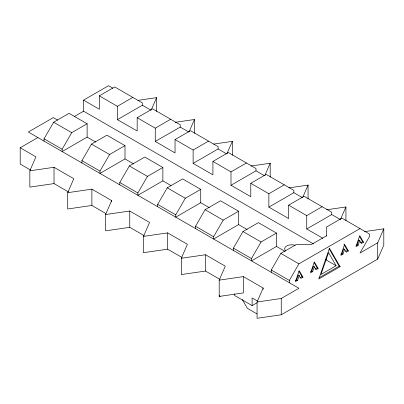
<?xml version="1.0" encoding="UTF-8"?>
<svg xmlns="http://www.w3.org/2000/svg" width="404" height="404" viewBox="0 0 404 404"><rect width="100%" height="100%" fill="white"/><g stroke="black" fill="none" stroke-linecap="round" stroke-linejoin="round"><path stroke-width="0.61" d="M295.425 280.462L296.597 279.785L298.263 274.973L299.207 275.518L300.879 278.406L302.99 277.184L299.207 270.635L295.425 281.553L297.541 280.331L299.207 275.518M310.671 271.66L311.726 271.049L313.393 266.236L314.342 266.781L316.009 269.67L318.125 268.448L314.342 261.898L310.56 272.816L312.671 271.594L314.342 266.781M340.936 254.187L341.991 253.576L343.663 248.758L344.607 249.308L346.273 252.197L348.389 250.975L344.607 244.42L340.825 255.343L342.94 254.121L344.607 249.308M356.065 245.45L357.126 244.839L358.792 240.021L359.737 240.572L361.408 243.461L363.524 242.238L359.737 235.684L355.954 246.607L358.07 245.385L359.737 240.572M68.458 191.93L54.02 183.593L29.846 187.108L29.846 170.816L35.936 156.858L20.2 147.773L20.2 164.064L30.512 170.018M105.792 213.484L91.89 205.454L67.715 208.974L67.715 192.678L73.806 178.719L54.02 167.296L29.846 170.816M144.198 235.658L129.76 227.321L105.585 230.836L105.585 214.544L111.676 200.586L91.89 189.163L67.715 192.678M151.222 109.928L156.585 97.647L137.986 100.349M182.068 257.52L167.63 249.182L143.455 252.702L143.455 236.406L149.546 222.447L129.76 211.024L105.585 214.544M189.092 131.79L194.45 119.508L175.235 122.306M219.938 279.386L205.5 271.049L181.325 274.563L181.325 258.272L187.416 244.314L167.63 232.891L143.455 236.406M226.962 153.656L232.32 141.375L213.726 144.077M264.832 175.518L270.19 163.236L250.975 166.029M220.205 296.284L219.574 296.647L219.195 296.43L219.195 280.134L225.286 266.175L205.5 254.752L181.325 258.272M219.68 295.314L219.195 296.43L243.37 292.91L243.37 276.619L219.195 280.134M364.585 231.623L383.8 228.826L383.8 245.122L377.71 259.07L281.24 314.777L257.065 318.291L257.065 302L263.156 288.042L243.37 276.619M302.702 197.384L308.06 185.098L288.845 187.895M340.572 219.246L345.93 206.964L326.715 209.757M377.71 259.07L377.71 242.784L383.8 228.826M44.051 141.122L44.051 138.804L53.626 122.225L69.039 113.327L87.123 123.765L87.123 137.133L62.135 151.561L62.135 149.248L71.71 132.669L87.123 123.765M81.921 162.984L81.921 160.671L91.496 144.092L106.908 135.189L124.993 145.632L124.993 158.893L133.547 163.878M124.993 158.893L100.005 173.427L100.005 171.109L109.575 154.53L124.993 145.632M119.791 184.85L119.791 182.532L129.361 165.953L144.778 157.055L162.863 167.493L162.863 180.861L137.875 195.289L137.875 192.976L147.445 176.397L162.863 167.493M157.661 206.712L157.661 204.399L167.231 187.82L182.648 178.916L200.732 189.36L200.732 202.727L175.745 217.155L175.745 214.837L185.315 198.258L200.732 189.36M195.531 228.578L195.531 226.26L205.101 209.681L220.518 200.783L238.602 211.221L238.602 224.589L213.615 239.017L213.615 236.704L223.185 220.124L238.602 211.221M233.401 250.44L233.401 248.127L242.971 231.548L258.388 222.644L276.472 233.088L276.472 246.455L251.485 260.878L251.485 258.565L261.055 241.986L276.472 233.088M271.271 272.301L271.271 269.988L280.841 253.409L296.258 244.511L311.388 244.511L326.523 235.774M289.355 282.744L289.355 280.426L298.925 263.852L360.025 228.578M313.418 243.89L83.567 111.186L83.567 100.136L108.555 85.709L112.898 88.213M99.308 95.854L114.721 86.951L142.38 102.919L142.38 105.237L117.387 119.66L117.387 106.292L99.308 95.854L99.308 109.221L83.567 100.136M20.2 147.773L37.885 137.562M74.381 116.493L83.567 111.186M117.387 106.292L132.805 97.394M117.387 119.66L137.173 130.977L137.173 117.715L152.591 108.817L180.245 124.785L180.245 127.098L188.804 132.037M137.173 117.715L155.257 128.159L170.675 119.256M175.043 139.582L190.461 130.679L218.115 146.647L218.115 148.96L193.127 163.388L193.127 150.02L175.043 139.582L175.043 152.949L155.257 141.415L155.257 128.159M193.127 150.02L208.545 141.122M212.913 161.443L228.331 152.545L255.984 168.508L255.984 170.826L230.997 185.254L230.997 171.887L212.913 161.443L212.913 174.811L193.127 163.388M230.997 171.887L246.415 162.984M250.783 183.31L266.201 174.407L293.854 190.375L293.854 192.688L268.867 207.116L268.867 193.748L250.783 183.31L250.783 196.677L230.997 185.254M268.867 193.748L284.285 184.85M288.653 205.171L304.071 196.273L331.724 212.236L331.724 214.554L306.737 228.982L306.737 215.615L288.653 205.171L288.653 218.539L268.867 207.116M306.737 215.615L322.155 206.712M299.93 277.861L302.046 276.639L302.99 277.184M315.064 269.125L317.18 267.902L318.125 268.448M345.859 251.344L347.445 250.429L348.389 250.975M360.464 242.915L362.575 241.693L363.524 242.238M234.704 293.789L234.704 295.556L252.106 305.601L256.954 302.803M336.093 265.716L320.963 274.457L328.528 252.611L336.093 265.716L326.523 260.191L325.892 259.1M257.065 302L281.24 298.48L298.925 288.269L28.315 132.032L53.303 117.609L57.646 120.114M377.71 242.784L360.025 252.995L369.594 236.416L369.594 234.103L341.941 218.135L326.523 227.038L326.523 236.148M318.993 277.775L339.153 266.135L340.102 266.68L318.847 278.952L329.472 248.273L340.102 266.68M155.257 141.415L180.245 127.098M87.123 137.133L95.682 142.026M142.38 105.237L150.934 110.176M218.115 148.96L226.674 153.904M255.984 170.826L264.544 175.765M293.854 192.688L302.409 197.632M331.724 214.554L340.279 219.493M357.126 244.839L358.07 245.385M306.737 228.982L322.781 238.244M341.991 253.576L342.94 254.121M162.863 180.861L170.887 185.492M200.732 202.727L209.287 207.666M238.602 224.589L247.157 229.528M276.472 246.455L285.027 251.394M311.726 271.049L312.671 271.594M53.626 122.225L71.71 132.669M91.496 144.092L109.575 154.53M129.361 165.953L147.445 176.397M167.231 187.82L185.315 198.258M205.101 209.681L223.185 220.124M242.971 231.548L261.055 241.986M280.841 253.409L298.925 263.852M296.597 279.785L297.541 280.331M296.369 279.916L297.319 280.462M44.051 138.804L62.135 149.248M81.921 160.671L100.005 171.109M119.791 182.532L137.875 192.976M157.661 204.399L175.745 214.837M195.531 226.26L213.615 236.704M233.401 248.127L251.485 258.565M271.271 269.988L289.355 280.426M257.893 301.298L252.106 297.955L252.106 305.601M256.974 313.873L247.379 308.333L242.334 299.596M359.424 236.234L362.575 241.693M343.976 244.42L347.445 250.429M329.154 248.814L339.153 266.135M314.024 262.443L317.18 267.902M298.894 271.18L302.046 276.639M345.93 206.964L345.93 220.751M308.06 185.098L308.06 198.889M281.24 298.48L281.24 314.777M270.19 163.236L270.19 177.023M263.156 288.042L263.156 289.294M232.32 141.375L232.32 155.161M205.5 254.752L205.5 271.049M194.45 119.508L194.45 133.295M167.63 232.891L167.63 249.182M156.585 97.647L156.585 111.433M129.76 211.024L129.76 227.321M111.676 200.586L111.676 201.838M91.89 189.163L91.89 205.454M54.02 167.296L54.02 183.593M285.618 250.798A6.954 4.015 0 0 1 286.724 245.95A6.954 4.015 0 0 1 295.122 245.314"/></g></svg>
